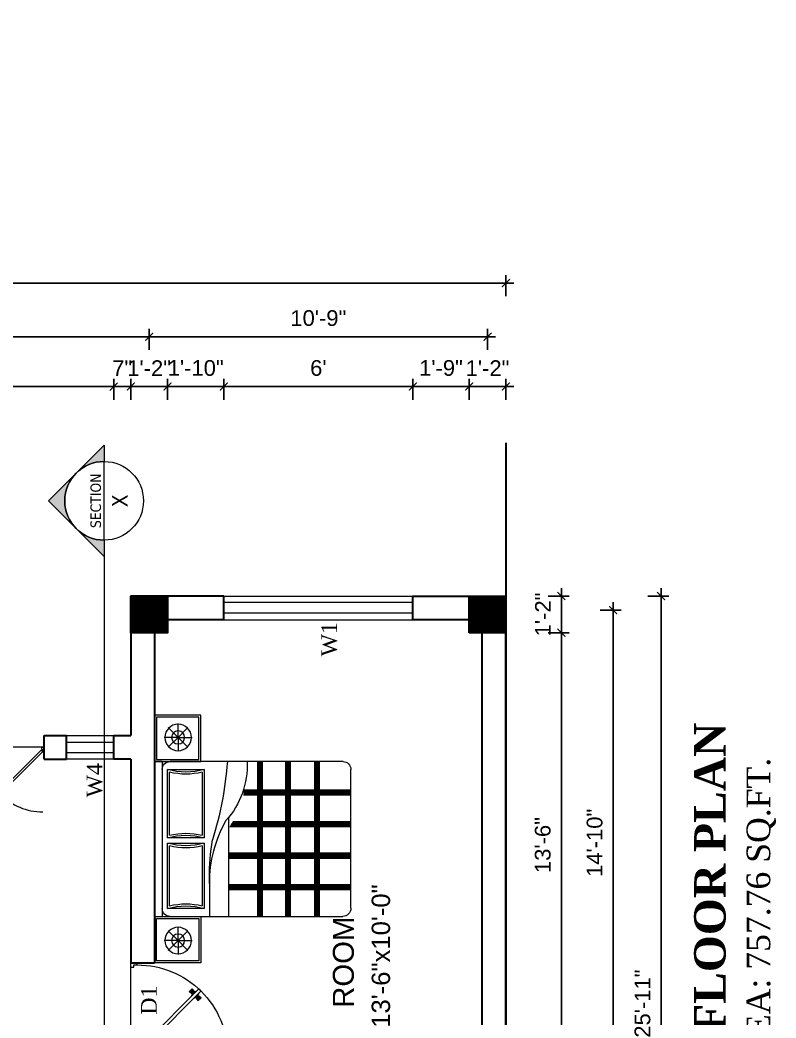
# Model space of a CAD drawing. Header units: inches. Extents: x -4737 to 13205, y 2479 to 13285.
# Drawn here: x -4448.6 to -4160.4, y 10802.1 to 11182.7 of the extents above; entities that cross this region are included whole.
import ezdxf
from ezdxf.enums import TextEntityAlignment as Align

# ---------------------------------------------------------------- set-up
doc = ezdxf.new("R2010")
doc.units = ezdxf.units.IN
doc.header["$MEASUREMENT"] = 0
doc.linetypes.add('HIDDEN2', pattern=[0.1875, 0.125, -0.0625])
for name, color, linetype, lineweight in [('A-FURN', 9, 'Continuous', 5), ('hatch-.09', 8, 'Continuous', 9), ('Label', 7, 'Continuous', 13), ('ns_DIMS', 1, 'Continuous', 0), ('ns_DIMS @ 1', 1, 'Continuous', 0), ('ns_TEXT', 7, 'Continuous', 13), ('PUERTAS', 7, 'Continuous', 9), ('Text', 7, 'Continuous', 13), ('WALL', 12, 'Continuous', 30), ('wall2', 1, 'Continuous', 15), ('windoow', 4, 'Continuous', 5)]:
    doc.layers.add(name, color=color, linetype=linetype, lineweight=lineweight)
doc.layers.add('furniture', color=253, linetype='Continuous')
doc.styles.add('arial 1000', font='arial.ttf')
doc.styles.add('dim', font='arial.ttf', dxfattribs={"height": 7})
doc.styles.get("Standard").update_dxf_attribs({"font": 'arial.ttf'})
doc.styles.add('Tahoma', font='tahoma.ttf')
doc.dimstyles.new("1-8'", dxfattribs={"dimtxt": 6, "dimasz": 3, "dimexe": 3, "dimexo": 6, "dimgap": 4, "dimtad": 1, "dimdec": 0, "dimzin": 0, "dimdsep": 46, "dimlunit": 4, "dimtxsty": 'arial 1000', "dimblk": 'ARCHTICK', "dimcen": 8, "dimdle": 3, "dimclrt": 7, "dimazin": 0, "dimtfac": 1, "dimtdec": 0, "dimtix": 1, "dimtmove": 2, "dimatfit": 3, "dimfxl": 5, "dimfxlon": 1, "dimarcsym": 0})

# ---------------------------------------------------------------- blocks, each defined once
blk = doc.blocks.new('A$C3AED30AC')
at = {"layer": 'A-FURN', "color": 147, "linetype": 'ByBlock'}
for p, q in [((0, 1532.2), (0, 1982.2)), ((0, 1982.2), (450, 1982.2)), ((450, 1982.2), (1949.6, 1982.2)), ((450, 1982.2), (450, 1532.2)), ((450, 1906), (450, 1982.2)), ((1949.6, 1982.2), (1949.6, 1532.2)), ((2399.6, 1982.2), (1949.6, 1982.2)), ((2399.6, 1532.2), (2399.6, 1982.2)), ((450, 1906), (1949.6, 1906)), ((450, 155.2), (450, 1829.8)), ((1949.6, 1829.8), (1949.6, 159)), ((450, 1532.2), (0, 1532.2)), ((1949.6, 1532.2), (2399.6, 1532.2)), ((1869.6, 79), (526.2, 79))]:
    blk.add_line(p, q, dxfattribs=at)
at = {"layer": 'A-FURN', "color": 8}
for p, q in [((20, 1552.2), (20, 1962.2)), ((20, 1962.2), (430, 1962.2)), ((430, 1962.2), (430, 1552.2)), ((1969.6, 1962.2), (1969.6, 1552.2)), ((2379.6, 1962.2), (1969.6, 1962.2)), ((2379.6, 1552.2), (2379.6, 1962.2)), ((430, 1552.2), (20, 1552.2)), ((1969.6, 1552.2), (2379.6, 1552.2))]:
    blk.add_line(p, q, dxfattribs=at)
at = {"layer": 'A-FURN', "color": 5, "linetype": 'ByBlock'}
for p, q in [((216, 1752.2), (121, 1847.2)), ((216, 1752.2), (216, 1886.6)), ((216, 1752.2), (311.1, 1847.2)), ((526.2, 1855.2), (526.2, 1499.6)), ((1189.3, 1855.2), (526.2, 1855.2)), ((1189.3, 1499.6), (1189.3, 1855.2)), ((1873.4, 1855.2), (1240.1, 1855.2)), ((1240.1, 1855.2), (1240.1, 1499.6)), ((1873.4, 1499.6), (1873.4, 1855.2)), ((2183.6, 1752.2), (2088.5, 1847.2)), ((2183.6, 1752.2), (2183.6, 1886.6)), ((2183.6, 1752.2), (2278.6, 1847.2)), ((216, 1752.2), (81.7, 1752.2)), ((216, 1752.2), (121, 1657.2)), ((216, 1752.2), (216, 1752.2)), ((216, 1752.2), (216, 1752.2)), ((216, 1752.2), (216, 1752.2)), ((216, 1752.2), (350.4, 1752.2)), ((216, 1752.2), (216, 1617.8)), ((216, 1752.2), (311.1, 1657.2)), ((2183.6, 1752.2), (2049.2, 1752.2)), ((2183.6, 1752.2), (2088.5, 1657.2)), ((2183.6, 1752.2), (2317.9, 1752.2)), ((2183.6, 1752.2), (2183.6, 1752.2)), ((2183.6, 1752.2), (2183.6, 1752.2)), ((2183.6, 1752.2), (2183.6, 1752.2)), ((2183.6, 1752.2), (2278.6, 1657.2)), ((2183.6, 1752.2), (2183.6, 1617.8)), ((526.2, 1499.6), (1189.3, 1499.6)), ((1240.1, 1499.6), (1873.4, 1499.6)), ((1573.7, 1448.8), (1949.6, 1448.8)), ((996, 1263.6), (1949.6, 1263.6))]:
    blk.add_line(p, q, dxfattribs=at)
at = {"layer": 'A-FURN', "color": 9}
for p, q in [((1163.2, 1835.2), (552.3, 1835.2)), ((1847.3, 1835.2), (1266.2, 1835.2)), ((552.3, 1519.6), (1163.2, 1519.6)), ((1266.2, 1519.6), (1847.3, 1519.6))]:
    blk.add_line(p, q, dxfattribs=at)
at = {"layer": 'A-FURN', "color": 8, "linetype": 'Continuous'}
for p, q in [((1335, 1263.6), (1335, 79)), ((1347, 1263.6), (1347, 79)), ((1359, 1263.6), (1359, 79)), ((1372.1, 1263.6), (1372.1, 79)), ((1384.1, 1263.6), (1384.1, 79)), ((1639.9, 1263.6), (1639.9, 79)), ((1651.9, 1263.6), (1651.9, 79)), ((1663.9, 1263.6), (1663.9, 79)), ((1676.9, 1263.6), (1676.9, 79)), ((1688.9, 1263.6), (1688.9, 79)), ((1029.9, 1223.1), (1029.9, 79)), ((1041.9, 1230), (1041.9, 79)), ((1053.9, 1237.2), (1053.9, 79)), ((1067, 1245.2), (1067, 79)), ((1079, 1252.8), (1079, 79)), ((722, 1114.6), (722, 79)), ((734, 1114.6), (734, 79)), ((746, 1114.6), (746, 79)), ((759.1, 1117.1), (759.1, 79)), ((771.1, 1120.2), (771.1, 79)), ((450, 983.2), (1949.6, 983.2)), ((450, 971.2), (1949.6, 971.2)), ((450, 959.2), (1949.6, 959.2)), ((450, 949.8), (1949.6, 949.8)), ((450, 937.8), (1949.6, 937.8)), ((450, 713), (1949.6, 713)), ((450, 701), (1949.6, 701)), ((450, 689), (1949.6, 689)), ((450, 679.6), (1949.6, 679.6)), ((450, 667.6), (1949.6, 667.6)), ((450, 431.1), (1949.6, 431.1)), ((450, 419.1), (1949.6, 419.1)), ((450, 407.1), (1949.6, 407.1)), ((450, 397.7), (1949.6, 397.7)), ((450, 385.7), (1949.6, 385.7))]:
    blk.add_line(p, q, dxfattribs=at)
at = {"layer": 'A-FURN', "color": 5, "linetype": 'ByBlock'}
for centre, radius in [((216, 1752.2), 128.5), ((2183.6, 1752.2), 128.5), ((216, 1752.2), 62.8), ((2183.6, 1752.2), 62.8)]:
    blk.add_circle(centre, radius, dxfattribs=at)
at = {"layer": 'A-FURN', "color": 147, "linetype": 'ByBlock'}
for centre, radius, start, end in [((526.2, 1829.8), 76.2, 90, 180), ((1873.4, 1829.8), 76.2, 0, 90), ((526.2, 155.2), 76.2, 180, 270), ((1869.6, 159), 80, 270, 0)]:
    blk.add_arc(centre, radius, start, end, dxfattribs=at)
at = {"layer": 'A-FURN', "color": 5, "linetype": 'ByBlock'}
for centre, radius, start, end in [((-83.4, 1677.4), 635, 343.7398, 16.2602), ((1798.9, 1677.4), 635, 163.73979, 196.26021), ((630.5, 1677.4), 635, 343.7398, 16.2602), ((2483, 1677.4), 635, 163.73979, 196.26021), ((193.9, 4688.5), 3422.4, 274.28895, 287.24996), ((1638.5, 177.4), 1271.4, 90.35642, 119.03891), ((1572.9, -870.3), 2319.1, 89.98014, 99.03119), ((485.1, 1886.5), 802.9, 267.49694, 311.91323)]:
    blk.add_arc(centre, radius, start, end, dxfattribs=at)
at = {"layer": 'A-FURN', "color": 9}
for centre, start, end in [((-83.4, 1677.4), 346.05939, 13.94061), ((1798.9, 1677.4), 166.05939, 193.94061), ((630.5, 1677.4), 346.05939, 13.94061), ((2483, 1677.4), 166.05939, 193.94061)]:
    blk.add_arc(centre, 655, start, end, dxfattribs=at)
blk = doc.blocks.new('3ft')
at = {"layer": 'PUERTAS', "color": 2}
for p, q in [((1.01, 2.52), (25.23, 26.74)), ((26.05, 25.92), (25.23, 26.74)), ((26.05, 25.92), (1.77, 1.64)), ((21.99, 26.11), (21.98, 26.13)), ((25.42, 22.68), (25.43, 22.67)), ((0, 2.4), (0, 0)), ((0.72, 2.4), (0, 2.4)), ((1.6, 0), (0, 0)), ((0.72, 1.52), (0.72, 2.44)), ((0.8, 1.52), (0.72, 1.52)), ((0.8, 1.52), (0.8, 2.41)), ((0.8, 1.2), (0.8, 1.52)), ((1.6, 1.2), (0.8, 1.2)), ((1.57, 1.84), (0.94, 2.47)), ((1.63, 1.89), (0.97, 2.55)), ((1.63, 1.89), (1.57, 1.84)), ((1.77, 1.64), (1.57, 1.84)), ((1.6, 0), (1.6, 1.2)), ((34.4, 0), (34.4, 1.2)), ((34.4, 1.2), (35.2, 1.2)), ((34.4, 0), (36, 0)), ((35.2, 1.2), (35.2, 2.4)), ((35.2, 2.4), (36, 2.4)), ((36, 0), (36, 2.4))]:
    blk.add_line(p, q, dxfattribs=at)
at = {"layer": 'PUERTAS', "color": 1}
for p, q in [((22.58, 26.7), (22.14, 26.26)), ((22.67, 26.73), (22.17, 26.23)), ((22.61, 26.67), (22.58, 26.7)), ((23.45, 25.91), (22.79, 26.73)), ((21.67, 25.73), (22.17, 26.23)), ((22.49, 24.95), (21.67, 25.61)), ((21.7, 25.82), (22.14, 26.26)), ((21.73, 25.79), (21.7, 25.82)), ((22.6, 24.96), (23.02, 25.38)), ((22.61, 24.25), (22.92, 24.72)), ((22.62, 24.13), (22.61, 24.14)), ((22.7, 25.07), (22.71, 25.06)), ((22.82, 25.06), (23.08, 25.32)), ((22.94, 24.95), (22.83, 25.07)), ((22.92, 24.72), (22.92, 24.72)), ((22.93, 24.94), (23.19, 25.21)), ((22.93, 24.84), (22.93, 24.83)), ((23.44, 25.81), (23.02, 25.38)), ((23.34, 25.58), (23.08, 25.32)), ((23.46, 25.47), (23.19, 25.21)), ((23.33, 25.7), (23.34, 25.69)), ((23.45, 25.46), (23.33, 25.57)), ((23.44, 23.31), (23.45, 23.3)), ((23.56, 23.3), (24.03, 23.61)), ((23.57, 25.47), (23.57, 25.47)), ((24.15, 25.79), (23.68, 25.48)), ((23.68, 25.48), (23.68, 25.48)), ((24.03, 23.61), (24.03, 23.62)), ((24.14, 23.62), (24.14, 23.62)), ((24.25, 23.62), (24.51, 23.89)), ((24.27, 25.78), (24.26, 25.79)), ((24.26, 23.29), (24.69, 23.71)), ((24.26, 23.63), (24.37, 23.52)), ((24.26, 23.18), (24.92, 22.37)), ((24.37, 23.52), (24.63, 23.77)), ((24.37, 23.4), (24.37, 23.4)), ((24.78, 24.15), (24.51, 23.89)), ((24.89, 24.03), (24.63, 23.77)), ((25.11, 24.14), (24.69, 23.71)), ((24.77, 24.14), (24.88, 24.03)), ((24.79, 24.38), (24.78, 24.37)), ((24.78, 24.26), (24.78, 24.26)), ((25.1, 24.84), (24.79, 24.38)), ((25, 24.03), (25, 24.03)), ((25.04, 22.36), (25.54, 22.86)), ((25.09, 24.96), (25.1, 24.95)), ((25.22, 24.14), (26.03, 23.48)), ((26.04, 23.37), (25.54, 22.86)), ((26.01, 23.27), (25.57, 22.83)), ((25.98, 23.3), (26.01, 23.27)), ((25.1, 22.42), (25.13, 22.39)), ((25.13, 22.39), (25.57, 22.83))]:
    blk.add_line(p, q, dxfattribs=at)
at = {"layer": 'PUERTAS', "color": 8}
for p, q in [((23.41, 25.77), (22.65, 26.71)), ((23.46, 25.83), (22.72, 26.75)), ((22.57, 24.94), (21.65, 25.68)), ((22.63, 24.99), (21.69, 25.75)), ((22.74, 25.1), (21.84, 25.9)), ((22.13, 26.28), (21.98, 26.13)), ((22.88, 25.24), (22.01, 26.06)), ((22.13, 26.28), (22.27, 26.42)), ((22.29, 26.41), (22.27, 26.42)), ((23.16, 25.52), (22.34, 26.39)), ((23.3, 25.66), (22.5, 26.56)), ((22.69, 24.32), (23.02, 24.83)), ((22.95, 24.96), (22.84, 25.07)), ((22.98, 24.99), (22.86, 25.1)), ((23.03, 25.04), (22.91, 25.15)), ((22.91, 24.53), (23.1, 24.91)), ((23.11, 25.12), (22.99, 25.23)), ((23.13, 24.76), (23.18, 24.99)), ((23.28, 25.3), (23.17, 25.41)), ((23.36, 25.37), (23.25, 25.49)), ((23.31, 24.94), (23.28, 25.08)), ((23.41, 25.43), (23.3, 25.54)), ((23.46, 25.09), (23.32, 25.13)), ((23.44, 25.45), (23.33, 25.56)), ((23.64, 25.27), (23.41, 25.22)), ((23.87, 25.49), (23.49, 25.3)), ((24.08, 25.71), (23.57, 25.38)), ((23.63, 23.38), (24.14, 23.72)), ((23.84, 23.6), (24.22, 23.79)), ((24.07, 23.82), (24.3, 23.88)), ((24.25, 24), (24.39, 23.97)), ((24.25, 23.26), (24.99, 22.34)), ((24.27, 23.64), (24.38, 23.53)), ((24.3, 23.67), (24.41, 23.56)), ((24.3, 23.32), (25.06, 22.38)), ((24.35, 23.72), (24.46, 23.61)), ((24.4, 24.15), (24.43, 24.01)), ((24.41, 23.43), (25.2, 22.53)), ((24.43, 23.8), (24.54, 23.69)), ((24.58, 24.33), (24.52, 24.1)), ((24.55, 23.57), (25.37, 22.7)), ((24.6, 23.97), (24.72, 23.86)), ((24.8, 24.56), (24.61, 24.18)), ((25.02, 24.77), (24.68, 24.26)), ((24.68, 24.05), (24.79, 23.94)), ((24.73, 24.1), (24.85, 23.99)), ((24.76, 24.13), (24.87, 24.02)), ((24.83, 23.85), (25.7, 23.03)), ((24.97, 23.99), (25.87, 23.2)), ((25.08, 24.1), (26.02, 23.34)), ((25.14, 24.15), (26.06, 23.41)), ((25.58, 22.82), (25.73, 22.97)), ((25.72, 22.98), (25.73, 22.97)), ((25.58, 22.82), (25.43, 22.67)), ((0, 0), (36, 0))]:
    blk.add_line(p, q, dxfattribs=at)
at = {"layer": 'PUERTAS', "color": 2}
for radius in [0.155, 0.0752]:
    blk.add_circle((0.82, 2.56), radius, dxfattribs=at)
at = {"layer": 'PUERTAS', "color": 8}
blk.add_arc((0.82, 2.56), 34.38, 359.7285, 90.0333, dxfattribs=at)
at = {"layer": 'PUERTAS', "color": 1}
for centre, start, end in [((22.73, 26.68), 38.9236, 135), ((22.54, 25.01), 231.0764, 315), ((22.67, 24.2), 135, 225), ((22.77, 25.12), 225, 315), ((22.99, 24.89), 135, 219.7428), ((22.87, 24.78), 315, 39.7428), ((23.28, 25.63), 315, 45), ((23.39, 25.86), 315, 38.9236), ((23.51, 23.36), 225, 315), ((23.51, 25.41), 50.2572, 135), ((23.62, 25.53), 230.2572, 315), ((24.09, 23.56), 50.2572, 135), ((24.2, 23.68), 230.2572, 315), ((24.2, 25.73), 45, 135), ((24.32, 23.23), 135, 218.9236), ((24.42, 23.46), 135, 225), ((24.84, 24.31), 135, 219.7428), ((24.72, 24.21), 315, 39.7428), ((24.94, 23.98), 45, 135), ((25.04, 24.89), 315, 45), ((25.17, 24.08), 51.0764, 135), ((25.98, 23.42), 315, 51.0764), ((24.98, 22.42), 218.9236, 315)]:
    blk.add_arc(centre, 0.08, start, end, dxfattribs=at)
blk = doc.blocks.new('*U36')
at = {"color": 3}
blk.add_blockref('3ft', (0, 0), dxfattribs=at)
blk = doc.blocks.new('2ft6in')
at = {"layer": 'PUERTAS', "color": 2}
for p, q in [((0.84, 2.1), (21.02, 22.28)), ((21.71, 21.6), (1.47, 1.37)), ((18.33, 21.76), (18.31, 21.77)), ((21.71, 21.6), (21.02, 22.28)), ((21.18, 18.9), (21.2, 18.89)), ((0, 2), (0, 0)), ((0.6, 2), (0, 2)), ((1.33, 0), (0, 0)), ((0.6, 1.26), (0.6, 2.04)), ((0.67, 1.26), (0.6, 1.26)), ((0.67, 1.26), (0.67, 2.01)), ((0.67, 1), (0.67, 1.26)), ((1.33, 1), (0.67, 1)), ((1.31, 1.53), (0.79, 2.06)), ((1.36, 1.58), (0.81, 2.12)), ((1.36, 1.58), (1.31, 1.53)), ((1.47, 1.37), (1.31, 1.53)), ((1.33, 0), (1.33, 1)), ((28.67, 0), (28.67, 1)), ((28.67, 1), (29.33, 1)), ((28.67, 0), (30, 0)), ((29.33, 1), (29.33, 2)), ((29.33, 2), (30, 2)), ((30, 0), (30, 2))]:
    blk.add_line(p, q, dxfattribs=at)
at = {"layer": 'PUERTAS', "color": 8}
for p, q in [((18.81, 20.78), (18.04, 21.4)), ((18.86, 20.83), (18.08, 21.46)), ((18.95, 20.92), (18.2, 21.58)), ((18.44, 21.9), (18.31, 21.77)), ((19.07, 21.03), (18.34, 21.72)), ((18.44, 21.9), (18.56, 22.02)), ((18.58, 22.01), (18.56, 22.02)), ((19.3, 21.26), (18.61, 22)), ((19.42, 21.38), (18.75, 22.14)), ((19.51, 21.48), (18.88, 22.26)), ((18.91, 20.27), (19.19, 20.69)), ((19.55, 21.53), (18.93, 22.3)), ((19.13, 20.8), (19.03, 20.9)), ((19.15, 20.82), (19.05, 20.92)), ((19.09, 20.44), (19.25, 20.76)), ((19.19, 20.87), (19.1, 20.96)), ((19.25, 20.93), (19.16, 21.02)), ((19.28, 20.63), (19.32, 20.83)), ((19.4, 21.08), (19.31, 21.17)), ((19.47, 21.15), (19.38, 21.24)), ((19.43, 20.78), (19.4, 20.9)), ((19.51, 21.19), (19.42, 21.28)), ((19.55, 20.91), (19.43, 20.94)), ((19.53, 21.21), (19.44, 21.3)), ((19.7, 21.06), (19.51, 21.01)), ((19.89, 21.24), (19.58, 21.08)), ((20.07, 21.42), (19.64, 21.15)), ((19.69, 19.49), (20.12, 19.76)), ((19.87, 19.67), (20.18, 19.83)), ((20.06, 19.85), (20.25, 19.9)), ((20.21, 20), (20.33, 19.97)), ((20.21, 19.38), (20.83, 18.61)), ((20.23, 19.7), (20.32, 19.61)), ((20.25, 19.72), (20.34, 19.63)), ((20.25, 19.43), (20.88, 18.65)), ((20.29, 19.76), (20.38, 19.67)), ((20.33, 20.13), (20.36, 20.01)), ((20.34, 19.53), (21, 18.77)), ((20.36, 19.83), (20.45, 19.74)), ((20.48, 20.28), (20.44, 20.08)), ((20.46, 19.64), (21.14, 18.91)), ((20.5, 19.98), (20.6, 19.89)), ((20.67, 20.47), (20.51, 20.15)), ((20.85, 20.64), (20.57, 20.22)), ((20.57, 20.04), (20.66, 19.95)), ((20.61, 20.09), (20.7, 19.99)), ((20.63, 20.11), (20.72, 20.01)), ((20.69, 19.87), (21.42, 19.19)), ((20.81, 19.99), (21.56, 19.33)), ((20.9, 20.08), (21.68, 19.45)), ((20.95, 20.13), (21.72, 19.51)), ((21.32, 19.01), (21.44, 19.14)), ((21.43, 19.15), (21.44, 19.14)), ((21.32, 19.01), (21.2, 18.89)), ((0, 0), (30, 0))]:
    blk.add_line(p, q, dxfattribs=at)
at = {"layer": 'PUERTAS', "color": 1}
for p, q in [((18.06, 21.44), (18.48, 21.86)), ((18.74, 20.79), (18.06, 21.34)), ((18.08, 21.51), (18.45, 21.88)), ((18.11, 21.49), (18.08, 21.51)), ((18.82, 22.25), (18.45, 21.88)), ((18.9, 22.28), (18.48, 21.86)), ((18.84, 22.23), (18.82, 22.25)), ((18.83, 20.8), (19.18, 21.15)), ((18.84, 20.21), (19.1, 20.6)), ((18.85, 20.11), (18.84, 20.12)), ((18.92, 20.89), (18.93, 20.88)), ((19.54, 21.59), (18.99, 22.27)), ((19.02, 20.88), (19.24, 21.1)), ((19.12, 20.8), (19.03, 20.89)), ((19.1, 20.7), (19.11, 20.69)), ((19.1, 20.6), (19.1, 20.6)), ((19.11, 20.79), (19.33, 21.01)), ((19.54, 21.5), (19.18, 21.15)), ((19.45, 21.31), (19.24, 21.1)), ((19.55, 21.22), (19.33, 21.01)), ((19.45, 21.41), (19.45, 21.41)), ((19.54, 21.22), (19.45, 21.31)), ((19.53, 19.43), (19.54, 19.42)), ((19.64, 21.23), (19.64, 21.23)), ((19.64, 19.42), (20.02, 19.67)), ((19.74, 21.24), (19.73, 21.23)), ((20.12, 21.49), (19.74, 21.24)), ((20.02, 19.67), (20.03, 19.68)), ((20.12, 19.68), (20.12, 19.68)), ((20.21, 19.69), (20.43, 19.9)), ((20.22, 21.48), (20.22, 21.49)), ((20.22, 19.41), (20.57, 19.76)), ((20.22, 19.69), (20.31, 19.6)), ((20.22, 19.32), (20.76, 18.64)), ((20.31, 19.6), (20.52, 19.81)), ((20.31, 19.5), (20.31, 19.5)), ((20.65, 20.12), (20.43, 19.9)), ((20.74, 20.03), (20.52, 19.81)), ((20.93, 20.11), (20.57, 19.76)), ((20.64, 20.11), (20.73, 20.02)), ((20.66, 20.31), (20.65, 20.31)), ((20.65, 20.21), (20.65, 20.22)), ((20.91, 20.7), (20.66, 20.31)), ((20.84, 20.02), (20.83, 20.03)), ((20.86, 18.63), (21.28, 19.05)), ((20.91, 20.8), (20.91, 20.79)), ((21.02, 20.12), (21.7, 19.57)), ((21.7, 19.47), (21.28, 19.05)), ((21.67, 19.4), (21.31, 19.03)), ((21.65, 19.42), (21.67, 19.4)), ((20.91, 18.68), (20.94, 18.66)), ((20.94, 18.66), (21.31, 19.03))]:
    blk.add_line(p, q, dxfattribs=at)
at = {"layer": 'PUERTAS', "color": 2}
for radius in [0.129, 0.0627]:
    blk.add_circle((0.68, 2.14), radius, dxfattribs=at)
at = {"layer": 'PUERTAS', "color": 8}
blk.add_arc((0.68, 2.14), 28.65, 359.7285, 90.0333, dxfattribs=at)
at = {"layer": 'PUERTAS', "color": 1}
for centre, start, end in [((18.78, 20.84), 231.0764, 315), ((18.89, 20.16), 135, 225), ((18.94, 22.23), 38.9236, 135), ((18.97, 20.93), 225, 315), ((19.16, 20.74), 135, 219.7428), ((19.06, 20.65), 315, 39.7428), ((19.4, 21.36), 315, 45), ((19.49, 21.55), 315, 38.9236), ((19.59, 19.47), 225, 315), ((19.6, 21.18), 50.2572, 135), ((19.68, 21.28), 230.2572, 315), ((20.07, 19.63), 50.2572, 135), ((20.17, 21.44), 45, 135), ((20.16, 19.73), 230.2572, 315), ((20.27, 19.36), 135, 218.9236), ((20.35, 19.55), 135, 225), ((20.7, 20.26), 135, 219.7428), ((20.6, 20.17), 315, 39.7428), ((20.78, 19.98), 45, 135), ((20.87, 20.75), 315, 45), ((20.98, 20.07), 51.0764, 135), ((21.65, 19.52), 315, 51.0764), ((20.82, 18.68), 218.9236, 315)]:
    blk.add_arc(centre, 0.0667, start, end, dxfattribs=at)
blk = doc.blocks.new('*U37')
at = {"color": 3, "xscale": -1}
blk.add_blockref('2ft6in', (42, 0), dxfattribs=at)
blk = doc.blocks.new('_ArchTick')
at = {"color": 0, "const_width": 0.15}
blk.add_lwpolyline([(-0.5, -0.5), (0.5, 0.5)], dxfattribs=at)
blk = doc.blocks.new('*D1242')
at = {"layer": 'Defpoints', "color": 0, "transparency": 16777216}
for p in [(-4277.36, 11042.86), (-4277.36, 10962.96), (-4263.36, 10962.96)]:
    blk.add_point(p, dxfattribs=at)
at = {"layer": 'ns_DIMS', "color": 0, "lineweight": -2, "transparency": 16777216}
for p, q in [((-4277.36, 11037.86), (-4277.36, 11045.86)), ((-4263.36, 11037.86), (-4263.36, 11045.86)), ((-4277.36, 11042.86), (-4280.36, 11042.86)), ((-4263.36, 11042.86), (-4277.36, 11042.86)), ((-4263.36, 11042.86), (-4260.36, 11042.86))]:
    blk.add_line(p, q, dxfattribs=at)
at = {"layer": 'ns_DIMS', "color": 0, "lineweight": -2, "transparency": 16777216, "xscale": 3, "yscale": 3, "zscale": 3}
blk.add_blockref('_ArchTick', (-4277.36, 11042.86), dxfattribs=at)
at = {"layer": 'ns_DIMS', "color": 0, "lineweight": -2, "transparency": 16777216, "xscale": 3, "yscale": 3, "zscale": 3, "rotation": 180}
blk.add_blockref('_ArchTick', (-4263.36, 11042.86), dxfattribs=at)
at = {"layer": 'ns_DIMS', "color": 7, "transparency": 16777216, "insert": (-4270.36, 11049.87), "char_height": 6, "attachment_point": 5, "style": 'arial 1000'}
blk.add_mtext('1\'-2"', dxfattribs=at)
blk = doc.blocks.new('*D1243')
at = {"layer": 'Defpoints', "color": 0, "transparency": 16777216}
for p in [(-4298.86, 11042.86), (-4298.86, 10962.96), (-4277.36, 10962.96)]:
    blk.add_point(p, dxfattribs=at)
at = {"layer": 'ns_DIMS', "color": 0, "lineweight": -2, "transparency": 16777216}
for p, q in [((-4298.86, 11037.86), (-4298.86, 11045.86)), ((-4277.36, 11037.86), (-4277.36, 11045.86)), ((-4298.86, 11042.86), (-4301.86, 11042.86)), ((-4277.36, 11042.86), (-4298.86, 11042.86)), ((-4277.36, 11042.86), (-4274.36, 11042.86))]:
    blk.add_line(p, q, dxfattribs=at)
at = {"layer": 'ns_DIMS', "color": 0, "lineweight": -2, "transparency": 16777216, "xscale": 3, "yscale": 3, "zscale": 3}
blk.add_blockref('_ArchTick', (-4298.86, 11042.86), dxfattribs=at)
at = {"layer": 'ns_DIMS', "color": 0, "lineweight": -2, "transparency": 16777216, "xscale": 3, "yscale": 3, "zscale": 3, "rotation": 180}
blk.add_blockref('_ArchTick', (-4277.36, 11042.86), dxfattribs=at)
at = {"layer": 'ns_DIMS', "color": 7, "transparency": 16777216, "insert": (-4288.11, 11049.92), "char_height": 6, "attachment_point": 5, "style": 'arial 1000'}
blk.add_mtext('1\'-9"', dxfattribs=at)
blk = doc.blocks.new('*D1244')
at = {"layer": 'Defpoints', "color": 0, "transparency": 16777216}
for p in [(-4370.86, 11042.86), (-4370.86, 10962.96), (-4298.86, 10962.96)]:
    blk.add_point(p, dxfattribs=at)
at = {"layer": 'ns_DIMS', "color": 0, "lineweight": -2, "transparency": 16777216}
for p, q in [((-4370.86, 11037.86), (-4370.86, 11045.86)), ((-4298.86, 11037.86), (-4298.86, 11045.86)), ((-4295.86, 11042.86), (-4373.86, 11042.86))]:
    blk.add_line(p, q, dxfattribs=at)
at = {"layer": 'ns_DIMS', "color": 0, "lineweight": -2, "transparency": 16777216, "xscale": 3, "yscale": 3, "zscale": 3, "rotation": 180}
blk.add_blockref('_ArchTick', (-4370.86, 11042.86), dxfattribs=at)
at = {"layer": 'ns_DIMS', "color": 0, "lineweight": -2, "transparency": 16777216, "xscale": 3, "yscale": 3, "zscale": 3}
blk.add_blockref('_ArchTick', (-4298.86, 11042.86), dxfattribs=at)
at = {"layer": 'ns_DIMS', "color": 7, "transparency": 16777216, "insert": (-4334.86, 11049.92), "char_height": 6, "attachment_point": 5, "style": 'arial 1000'}
blk.add_mtext("6'", dxfattribs=at)
blk = doc.blocks.new('*D1245')
at = {"layer": 'Defpoints', "color": 0, "transparency": 16777216}
for p in [(-4392.36, 11042.86), (-4392.36, 10962.96), (-4370.86, 10962.96)]:
    blk.add_point(p, dxfattribs=at)
at = {"layer": 'ns_DIMS', "color": 0, "lineweight": -2, "transparency": 16777216}
for p, q in [((-4392.36, 11037.86), (-4392.36, 11045.86)), ((-4370.86, 11037.86), (-4370.86, 11045.86)), ((-4392.36, 11042.86), (-4395.36, 11042.86)), ((-4370.86, 11042.86), (-4392.36, 11042.86)), ((-4370.86, 11042.86), (-4367.86, 11042.86))]:
    blk.add_line(p, q, dxfattribs=at)
at = {"layer": 'ns_DIMS', "color": 0, "lineweight": -2, "transparency": 16777216, "xscale": 3, "yscale": 3, "zscale": 3}
blk.add_blockref('_ArchTick', (-4392.36, 11042.86), dxfattribs=at)
at = {"layer": 'ns_DIMS', "color": 0, "lineweight": -2, "transparency": 16777216, "xscale": 3, "yscale": 3, "zscale": 3, "rotation": 180}
blk.add_blockref('_ArchTick', (-4370.86, 11042.86), dxfattribs=at)
at = {"layer": 'ns_DIMS', "color": 7, "transparency": 16777216, "insert": (-4381.61, 11049.92), "char_height": 6, "attachment_point": 5, "style": 'arial 1000'}
blk.add_mtext('1\'-10"', dxfattribs=at)
blk = doc.blocks.new('*D1246')
at = {"layer": 'Defpoints', "color": 0, "transparency": 16777216}
for p in [(-4406.36, 11042.86), (-4406.36, 10962.96), (-4392.36, 10962.96)]:
    blk.add_point(p, dxfattribs=at)
at = {"layer": 'ns_DIMS', "color": 0, "lineweight": -2, "transparency": 16777216}
for p, q in [((-4406.36, 11037.86), (-4406.36, 11045.86)), ((-4392.36, 11037.86), (-4392.36, 11045.86)), ((-4406.36, 11042.86), (-4409.36, 11042.86)), ((-4392.36, 11042.86), (-4406.36, 11042.86)), ((-4392.36, 11042.86), (-4389.36, 11042.86))]:
    blk.add_line(p, q, dxfattribs=at)
at = {"layer": 'ns_DIMS', "color": 0, "lineweight": -2, "transparency": 16777216, "xscale": 3, "yscale": 3, "zscale": 3}
blk.add_blockref('_ArchTick', (-4406.36, 11042.86), dxfattribs=at)
at = {"layer": 'ns_DIMS', "color": 0, "lineweight": -2, "transparency": 16777216, "xscale": 3, "yscale": 3, "zscale": 3, "rotation": 180}
blk.add_blockref('_ArchTick', (-4392.36, 11042.86), dxfattribs=at)
at = {"layer": 'ns_DIMS', "color": 7, "transparency": 16777216, "insert": (-4399.36, 11049.87), "char_height": 6, "attachment_point": 5, "style": 'arial 1000'}
blk.add_mtext('1\'-2"', dxfattribs=at)
blk = doc.blocks.new('*D1247')
at = {"layer": 'Defpoints', "color": 0, "transparency": 16777216}
for p in [(-4412.88, 11042.86), (-4406.36, 10962.96), (-4412.88, 10909.81)]:
    blk.add_point(p, dxfattribs=at)
at = {"layer": 'ns_DIMS', "color": 0, "lineweight": -2, "transparency": 16777216}
for p, q in [((-4412.88, 11037.86), (-4412.88, 11045.86)), ((-4406.36, 11037.86), (-4406.36, 11045.86)), ((-4412.88, 11042.86), (-4415.88, 11042.86)), ((-4406.36, 11042.86), (-4412.88, 11042.86)), ((-4406.36, 11042.86), (-4403.36, 11042.86))]:
    blk.add_line(p, q, dxfattribs=at)
at = {"layer": 'ns_DIMS', "color": 0, "lineweight": -2, "transparency": 16777216, "xscale": 3, "yscale": 3, "zscale": 3}
blk.add_blockref('_ArchTick', (-4412.88, 11042.86), dxfattribs=at)
at = {"layer": 'ns_DIMS', "color": 0, "lineweight": -2, "transparency": 16777216, "xscale": 3, "yscale": 3, "zscale": 3, "rotation": 180}
blk.add_blockref('_ArchTick', (-4406.36, 11042.86), dxfattribs=at)
at = {"layer": 'ns_DIMS', "color": 7, "transparency": 16777216, "insert": (-4409.62, 11049.86), "char_height": 6, "attachment_point": 5, "style": 'arial 1000'}
blk.add_mtext('7"', dxfattribs=at)
blk = doc.blocks.new('*D1248')
at = {"layer": 'Defpoints', "color": 0, "transparency": 16777216}
for p in [(-4515.09, 11042.86), (-4515.09, 10909.81), (-4412.88, 10909.81)]:
    blk.add_point(p, dxfattribs=at)
at = {"layer": 'ns_DIMS', "color": 0, "lineweight": -2, "transparency": 16777216}
for p, q in [((-4515.09, 11037.86), (-4515.09, 11045.86)), ((-4412.88, 11037.86), (-4412.88, 11045.86)), ((-4409.88, 11042.86), (-4518.09, 11042.86))]:
    blk.add_line(p, q, dxfattribs=at)
at = {"layer": 'ns_DIMS', "color": 0, "lineweight": -2, "transparency": 16777216, "xscale": 3, "yscale": 3, "zscale": 3, "rotation": 180}
blk.add_blockref('_ArchTick', (-4515.09, 11042.86), dxfattribs=at)
at = {"layer": 'ns_DIMS', "color": 0, "lineweight": -2, "transparency": 16777216, "xscale": 3, "yscale": 3, "zscale": 3}
blk.add_blockref('_ArchTick', (-4412.88, 11042.86), dxfattribs=at)
at = {"layer": 'ns_DIMS', "color": 7, "transparency": 16777216, "insert": (-4463.98, 11049.92), "char_height": 6, "attachment_point": 5, "style": 'arial 1000'}
blk.add_mtext('8\'-6"', dxfattribs=at)
blk = doc.blocks.new('*D1256')
at = {"layer": 'Defpoints', "color": 0, "transparency": 16777216}
for p in [(-4399.36, 11061.87), (-4399.36, 10962.96), (-4528.23, 10909.81)]:
    blk.add_point(p, dxfattribs=at)
at = {"layer": 'ns_DIMS', "color": 0, "lineweight": -2, "transparency": 16777216}
for p, q in [((-4528.23, 11056.87), (-4528.23, 11064.87)), ((-4399.36, 11056.87), (-4399.36, 11064.87)), ((-4531.23, 11061.87), (-4396.36, 11061.87))]:
    blk.add_line(p, q, dxfattribs=at)
at = {"layer": 'ns_DIMS', "color": 0, "lineweight": -2, "transparency": 16777216, "xscale": 3, "yscale": 3, "zscale": 3, "rotation": 180}
blk.add_blockref('_ArchTick', (-4528.23, 11061.87), dxfattribs=at)
at = {"layer": 'ns_DIMS', "color": 0, "lineweight": -2, "transparency": 16777216, "xscale": 3, "yscale": 3, "zscale": 3}
blk.add_blockref('_ArchTick', (-4399.36, 11061.87), dxfattribs=at)
at = {"layer": 'ns_DIMS', "color": 7, "transparency": 16777216, "insert": (-4463.79, 11068.94), "char_height": 6, "attachment_point": 5, "style": 'arial 1000'}
blk.add_mtext('10\'-9"', dxfattribs=at)
blk = doc.blocks.new('*D1257')
at = {"layer": 'Defpoints', "color": 0, "transparency": 16777216}
for p in [(-4270.36, 11061.87), (-4399.36, 10962.96), (-4270.36, 10962.96)]:
    blk.add_point(p, dxfattribs=at)
at = {"layer": 'ns_DIMS', "color": 0, "lineweight": -2, "transparency": 16777216}
for p, q in [((-4399.36, 11056.87), (-4399.36, 11064.87)), ((-4270.36, 11056.87), (-4270.36, 11064.87)), ((-4402.36, 11061.87), (-4267.36, 11061.87))]:
    blk.add_line(p, q, dxfattribs=at)
at = {"layer": 'ns_DIMS', "color": 0, "lineweight": -2, "transparency": 16777216, "xscale": 3, "yscale": 3, "zscale": 3, "rotation": 180}
blk.add_blockref('_ArchTick', (-4399.36, 11061.87), dxfattribs=at)
at = {"layer": 'ns_DIMS', "color": 0, "lineweight": -2, "transparency": 16777216, "xscale": 3, "yscale": 3, "zscale": 3}
blk.add_blockref('_ArchTick', (-4270.36, 11061.87), dxfattribs=at)
at = {"layer": 'ns_DIMS', "color": 7, "transparency": 16777216, "insert": (-4334.86, 11068.94), "char_height": 6, "attachment_point": 5, "style": 'arial 1000'}
blk.add_mtext('10\'-9"', dxfattribs=at)
blk = doc.blocks.new('*D1167')
at = {"layer": 'Defpoints', "color": 0, "transparency": 16777216}
for p in [(-4672.01, 11082.32), (-4263.36, 10962.96), (-4672.01, 10854.36)]:
    blk.add_point(p, dxfattribs=at)
at = {"layer": 'ns_DIMS', "color": 0, "lineweight": -2, "transparency": 16777216}
for p, q in [((-4672.01, 11077.32), (-4672.01, 11085.32)), ((-4263.36, 11077.32), (-4263.36, 11085.32)), ((-4260.36, 11082.32), (-4675.01, 11082.32))]:
    blk.add_line(p, q, dxfattribs=at)
at = {"layer": 'ns_DIMS', "color": 0, "lineweight": -2, "transparency": 16777216, "xscale": 3, "yscale": 3, "zscale": 3, "rotation": 180}
blk.add_blockref('_ArchTick', (-4672.01, 11082.32), dxfattribs=at)
at = {"layer": 'ns_DIMS', "color": 0, "lineweight": -2, "transparency": 16777216, "xscale": 3, "yscale": 3, "zscale": 3}
blk.add_blockref('_ArchTick', (-4263.36, 11082.32), dxfattribs=at)
at = {"layer": 'ns_DIMS', "color": 7, "transparency": 16777216, "insert": (-4467.69, 11089.38), "char_height": 6, "attachment_point": 5, "style": 'arial 1000'}
blk.add_mtext('34\'-1"', dxfattribs=at)
blk = doc.blocks.new('*D1261')
at = {"layer": 'Defpoints', "color": 0, "transparency": 16777216}
for p in [(-4263.36, 10948.96), (-4242.22, 10948.96), (-4263.36, 10787.1)]:
    blk.add_point(p, dxfattribs=at)
at = {"layer": 'ns_DIMS', "color": 0, "lineweight": -2, "transparency": 16777216}
for p, q in [((-4242.22, 10784.1), (-4242.22, 10951.96)), ((-4247.22, 10948.96), (-4239.22, 10948.96)), ((-4247.22, 10787.1), (-4239.22, 10787.1))]:
    blk.add_line(p, q, dxfattribs=at)
at = {"layer": 'ns_DIMS', "color": 0, "lineweight": -2, "transparency": 16777216, "xscale": 3, "yscale": 3, "zscale": 3}
for p, rotation in [((-4242.22, 10948.96), 90), ((-4242.22, 10787.1), 270)]:
    blk.add_blockref('_ArchTick', p, dxfattribs=dict(at, rotation=rotation))
at = {"layer": 'ns_DIMS', "color": 7, "transparency": 16777216, "insert": (-4249.29, 10868.03), "char_height": 6, "attachment_point": 5, "rotation": 90, "style": 'arial 1000'}
blk.add_mtext('13\'-6"', dxfattribs=at)
blk = doc.blocks.new('*D1262')
at = {"layer": 'Defpoints', "color": 0, "transparency": 16777216}
for p in [(-4263.36, 10962.96), (-4242.22, 10962.96), (-4263.36, 10948.96)]:
    blk.add_point(p, dxfattribs=at)
at = {"layer": 'ns_DIMS', "color": 0, "lineweight": -2, "transparency": 16777216}
for p, q in [((-4242.22, 10962.96), (-4242.22, 10965.96)), ((-4247.22, 10962.96), (-4239.22, 10962.96)), ((-4242.22, 10948.96), (-4242.22, 10962.96)), ((-4247.22, 10948.96), (-4239.22, 10948.96)), ((-4242.22, 10948.96), (-4242.22, 10945.96))]:
    blk.add_line(p, q, dxfattribs=at)
at = {"layer": 'ns_DIMS', "color": 0, "lineweight": -2, "transparency": 16777216, "xscale": 3, "yscale": 3, "zscale": 3}
for p, rotation in [((-4242.22, 10962.96), 270), ((-4242.22, 10948.96), 90)]:
    blk.add_blockref('_ArchTick', p, dxfattribs=dict(at, rotation=rotation))
at = {"layer": 'ns_DIMS', "color": 7, "transparency": 16777216, "insert": (-4249.24, 10955.96), "char_height": 6, "attachment_point": 5, "rotation": 90, "style": 'arial 1000'}
blk.add_mtext('1\'-2"', dxfattribs=at)
blk = doc.blocks.new('*D1264')
at = {"layer": 'Defpoints', "color": 0, "transparency": 16777216}
for p in [(-4263.36, 10957.64), (-4222.47, 10957.64), (-4263.36, 10780.1)]:
    blk.add_point(p, dxfattribs=at)
at = {"layer": 'ns_DIMS', "color": 0, "lineweight": -2, "transparency": 16777216}
for p, q in [((-4227.47, 10957.64), (-4219.47, 10957.64)), ((-4222.47, 10777.1), (-4222.47, 10960.64)), ((-4227.47, 10780.1), (-4219.47, 10780.1))]:
    blk.add_line(p, q, dxfattribs=at)
at = {"layer": 'ns_DIMS', "color": 0, "lineweight": -2, "transparency": 16777216, "xscale": 3, "yscale": 3, "zscale": 3}
for p, rotation in [((-4222.47, 10957.64), 90), ((-4222.47, 10780.1), 270)]:
    blk.add_blockref('_ArchTick', p, dxfattribs=dict(at, rotation=rotation))
at = {"layer": 'ns_DIMS', "color": 7, "transparency": 16777216, "insert": (-4229.53, 10868.87), "char_height": 6, "attachment_point": 5, "rotation": 90, "style": 'arial 1000'}
blk.add_mtext('14\'-10"', dxfattribs=at)
blk = doc.blocks.new('*D1169')
at = {"layer": 'Defpoints', "color": 0, "transparency": 16777216}
for p in [(-4263.36, 10962.96), (-4204.21, 10962.96), (-4263.36, 10652.19)]:
    blk.add_point(p, dxfattribs=at)
at = {"layer": 'ns_DIMS', "color": 0, "lineweight": -2, "transparency": 16777216}
for p, q in [((-4204.21, 10649.19), (-4204.21, 10965.96)), ((-4209.21, 10962.96), (-4201.21, 10962.96)), ((-4209.21, 10652.19), (-4201.21, 10652.19))]:
    blk.add_line(p, q, dxfattribs=at)
at = {"layer": 'ns_DIMS', "color": 0, "lineweight": -2, "transparency": 16777216, "xscale": 3, "yscale": 3, "zscale": 3}
for p, rotation in [((-4204.21, 10962.96), 90), ((-4204.21, 10652.19), 270)]:
    blk.add_blockref('_ArchTick', p, dxfattribs=dict(at, rotation=rotation))
at = {"layer": 'ns_DIMS', "color": 7, "transparency": 16777216, "insert": (-4211.27, 10807.57), "char_height": 6, "attachment_point": 5, "rotation": 90, "style": 'arial 1000'}
blk.add_mtext('25\'-11"', dxfattribs=at)
blk = doc.blocks.new('*U53')
h = blk.add_hatch(color=256)
edge = h.paths.add_edge_path()
edge.add_line((-0.3125, 0), (-0.4419, 0))
edge.add_line((-0.4419, 0), (0, 0.4419))
edge.add_line((0, 0.4419), (0.4419, 0))
edge.add_line((0.4419, 0), (0.3125, 0))
edge.add_arc((0, 0), 0.3125, 360, 540)
at = {"linetype": 'HIDDEN2', "ltscale": 100}
blk.add_line((-0.3125, 0), (-7.7473, 0), dxfattribs=at)
blk.add_line((-0.3125, 0), (0.3125, 0))
blk.add_lwpolyline([(-0.3125, 0), (-0.4419, 0), (0, 0.4419), (0.4419, 0), (0.3125, 0, 1)], format="xyb", close=True)
blk.add_circle((0, 0), 0.3125)
at = {"style": 'Tahoma', "flags": 8}
blk.add_attdef('VIEWNUMBER', text='', height=0.125, dxfattribs=at).set_placement((0, 0), align=Align.BOTTOM_CENTER)
blk.add_attdef('SHEETNUMBER', text='', height=0.125, dxfattribs=at).set_placement((0, -0.0625), align=Align.TOP_CENTER)
blk = doc.blocks.new('*D1218')
at = {"layer": 'Defpoints', "color": 0, "transparency": 16777216}
for p in [(-4263.36, 11270.93), (-4668.87, 11250.96), (-4665.33, 11179.04)]:
    blk.add_point(p, dxfattribs=at)
at = {"layer": 'ns_DIMS', "color": 0, "lineweight": -2, "transparency": 16777216}
for p, q in [((-4260.07, 11204.01), (-4259.67, 11196.02)), ((-4256.83, 11199.17), (-4668.33, 11178.9)), ((-4665.58, 11184.04), (-4665.18, 11176.05))]:
    blk.add_line(p, q, dxfattribs=at)
at = {"layer": 'ns_DIMS', "color": 0, "lineweight": -2, "transparency": 16777216, "xscale": 3, "yscale": 3, "zscale": 3}
for p, rotation in [((-4259.82, 11199.02), 2.820296018637851), ((-4665.33, 11179.04), 182.8202960186379)]:
    blk.add_blockref('_ArchTick', p, dxfattribs=dict(at, rotation=rotation))
at = {"layer": 'ns_DIMS', "color": 7, "transparency": 16777216, "insert": (-4462.92, 11196.09), "char_height": 6, "attachment_point": 5, "rotation": 2.8203, "style": 'arial 1000'}
blk.add_mtext('33\'-10"', dxfattribs=at)

msp = doc.modelspace()

# ---------------------------------------------------------------- hatches: boundary and pattern name
at = {"layer": 'hatch-.09'}
h = msp.add_hatch(dxfattribs=at)
h.set_pattern_fill('ANSI31', color=256, angle=90)
h.set_pattern_definition([(135, (-4116.22528, -4483.43363), (-0.0883883476, -0.0883883476), [])])
h.paths.add_polyline_path([(-4406.36, 10962.96), (-4406.36, 10948.96), (-4392.36, 10948.96), (-4392.36, 10962.96)])
h = msp.add_hatch(dxfattribs=at)
h.set_pattern_fill('ANSI31', color=256, angle=90)
h.set_pattern_definition([(135, (-3987.22528, -4483.43363), (-0.0883883476, -0.0883883476), [])])
h.paths.add_polyline_path([(-4277.36, 10962.96), (-4277.36, 10948.96), (-4263.36, 10948.96), (-4263.36, 10962.96)])

# ---------------------------------------------------------------- linework, layer by layer
at = {"layer": 'WALL'}
for p, q in [((-4263.36, 11021.42), (-4263.36, 10652.19)), ((-4370.86, 10962.96), (-4406.36, 10962.96)), ((-4370.86, 10953.96), (-4370.86, 10962.96)), ((-4263.36, 10710.43), (-4263.36, 10957.64)), ((-4370.86, 10953.96), (-4392.36, 10953.96)), ((-4406.36, 10948.96), (-4406.36, 10909.81)), ((-4397.36, 10948.96), (-4397.36, 10823.1)), ((-4272.36, 10784.85), (-4272.36, 10948.96)), ((-4272.36, 10784.85), (-4272.36, 10944.46)), ((-4439.36, 10909.81), (-4430.88, 10909.81)), ((-4439.36, 10900.81), (-4439.36, 10909.81)), ((-4430.88, 10900.81), (-4430.88, 10909.81)), ((-4412.88, 10900.81), (-4412.88, 10909.81)), ((-4412.88, 10900.81), (-4412.88, 10909.81)), ((-4412.88, 10909.81), (-4406.36, 10909.81)), ((-4439.36, 10900.81), (-4430.88, 10900.81)), ((-4406.28, 10900.81), (-4412.88, 10900.81)), ((-4406.28, 10900.81), (-4406.36, 10823.1)), ((-4406.36, 10823.1), (-4397.36, 10823.1))]:
    msp.add_line(p, q, dxfattribs=at)
for points in [[(-4406.36, 10948.96), (-4406.36, 10962.96), (-4392.36, 10962.96), (-4392.36, 10948.96)], [(-4298.86, 10953.96), (-4298.86, 10962.96), (-4277.36, 10962.96), (-4277.36, 10953.96)], [(-4277.36, 10948.96), (-4277.36, 10962.96), (-4263.36, 10962.96), (-4263.36, 10948.96)]]:
    msp.add_lwpolyline(points, close=True, dxfattribs=at)
at = {"layer": 'wall2'}
for p, q in [((-4370.86, 10962.96), (-4298.86, 10962.96)), ((-4298.86, 10953.96), (-4298.86, 10962.96)), ((-4370.86, 10953.96), (-4298.86, 10953.96)), ((-4430.88, 10909.81), (-4412.88, 10909.81)), ((-4412.88, 10900.81), (-4430.88, 10900.81))]:
    msp.add_line(p, q, dxfattribs=at)
at = {"layer": 'windoow'}
for p, q in [((-4298.86, 10960.46), (-4370.86, 10960.46)), ((-4298.86, 10956.46), (-4370.86, 10956.46)), ((-4430.88, 10907.31), (-4412.88, 10907.31)), ((-4430.88, 10903.31), (-4412.88, 10903.31))]:
    msp.add_line(p, q, dxfattribs=at)

# ---------------------------------------------------------------- block references
at = {"layer": 'furniture', "xscale": -0.03937007859349251, "yscale": 0.03937007859349251, "zscale": 0.03937007859349251, "rotation": 90}
msp.add_blockref('A$C3AED30AC', (-4319.32, 10917.57), dxfattribs=at)
at = {"layer": 'ns_DIMS @ 1'}
ref = msp.add_blockref('*U53', (-4416.53, 10999.29), dxfattribs=dict(at, xscale=48, yscale=48, zscale=48, rotation=89.99999999999999))
ref.add_attrib('VIEWNUMBER', 'SECTION', dxfattribs={"layer": '0', "height": 4, "rotation": 90, "style": 'Tahoma'}).set_placement((-4416.53, 10999.29), align=Align.BOTTOM_CENTER)
ref.add_attrib('SHEETNUMBER', 'X', dxfattribs={"layer": '0', "height": 6, "rotation": 90, "style": 'Tahoma'}).set_placement((-4413.53, 10999.29), align=Align.TOP_CENTER)
at = {"layer": 'WALL', "xscale": -0.8000000000015522, "yscale": 0.8000000000015522, "zscale": 0.8000000000015522, "rotation": 180}
msp.add_blockref('*U37', (-4472.96, 10905.31), dxfattribs=at)
at = {"layer": 'WALL', "xscale": -1, "rotation": 270}
msp.add_blockref('*U36', (-4406.36, 10787.1), dxfattribs=at)

# ---------------------------------------------------------------- texts
at = {"layer": 'Label', "color": 5, "linetype": 'ByBlock', "insert": (-4329.33, 10823.35), "char_height": 8, "width": 88.4068, "attachment_point": 2, "rotation": 90, "style": 'dim'}
msp.add_mtext('ROOM', dxfattribs=at)
at = {"layer": 'ns_TEXT', "attachment_point": 1, "rotation": 90}
for s, width, heights, insert, char_height in [('\\pi5.07336;{\\fTimes New Roman|b0|i0|c0|p18;W1}', 21.7401, [4.46], (-4333.73, 10934.88), 6), ('\\pi88.94386;{\\fTimes New Roman|b1|i0|c0|p18;\\H0.83333x;GROUND FLOOR PLAN\\fTimes New Roman|b0|i0|c0|p18;\\H1.2x;\\P\\pi102.21145;\\H0.625x;PLINTH AREA: 757.76 SQ.FT.}', 376.0257, [72.58], (-4191.62, 10622.36), 14.4), ('\\pi4.68619;{\\fTimes New Roman|b0|i0|c0|p18;W4}', 21.7401, [4.46], (-4423.2, 10881.5), 6), ('\\pi6.07264;{\\fTimes New Roman|b0|i0|c0|p18;D1}', 21.7401, [4.46], (-4402.46, 10797.27), 6)]:
    msp.add_mtext_dynamic_manual_height_columns(s, width=width, gutter_width=72, heights=heights, dxfattribs=dict(at, insert=insert, char_height=char_height))
at = {"layer": 'Text', "insert": (-4314.53, 10825.7), "char_height": 7, "width": 440.957, "attachment_point": 2, "rotation": 90}
msp.add_mtext('13\'-6"x10\'-0"', dxfattribs=at)

# ---------------------------------------------------------------- dimensions: what is measured, and where the dimension line sits
at = {"layer": 'ns_DIMS'}
dim = msp.add_aligned_dim(p1=(-4263.36, 11270.93), p2=(-4668.87, 11250.96), distance=72, dimstyle="1-8'", dxfattribs=at)
dim.commit()
dim.dimension.update_dxf_attribs({"geometry": '*D1218', "text_midpoint": (-4462.92, 11196.09)})
for base, p1, p2, angle, picture, middle in [((-4672.01, 11082.32), (-4263.36, 10962.96), (-4672.01, 10854.36), 180, '*D1167', (-4467.69, 11089.38)), ((-4399.36, 11061.87), (-4528.23, 10909.81), (-4399.36, 10962.96), 180, '*D1256', (-4463.79, 11068.94)), ((-4270.36, 11061.87), (-4399.36, 10962.96), (-4270.36, 10962.96), 180, '*D1257', (-4334.86, 11068.94)), ((-4515.09, 11042.86), (-4412.88, 10909.81), (-4515.09, 10909.81), 180, '*D1248', (-4463.98, 11049.92)), ((-4412.88, 11042.86), (-4406.36, 10962.96), (-4412.88, 10909.81), 180, '*D1247', (-4409.62, 11049.86)), ((-4406.36, 11042.86), (-4392.36, 10962.96), (-4406.36, 10962.96), 180, '*D1246', (-4399.36, 11049.87)), ((-4392.3641, 11042.8598), (-4370.8617, 10962.9553), (-4392.3641, 10962.9553), 180, '*D1245', (-4381.6129, 11049.9232)), ((-4370.86, 11042.86), (-4298.86, 10962.96), (-4370.86, 10962.96), 180, '*D1244', (-4334.86, 11049.92)), ((-4298.8617, 11042.8598), (-4277.3641, 10962.9553), (-4298.8617, 10962.9553), 180, '*D1243', (-4288.1129, 11049.9232)), ((-4277.36, 11042.86), (-4263.36, 10962.96), (-4277.36, 10962.96), 180, '*D1242', (-4270.36, 11049.87)), ((-4242.22, 10962.96), (-4263.36, 10948.96), (-4263.36, 10962.96), 90, '*D1262', (-4249.24, 10955.96)), ((-4204.21, 10962.96), (-4263.36, 10652.19), (-4263.36, 10962.96), 90, '*D1169', (-4211.27, 10807.57)), ((-4222.47, 10957.64), (-4263.36, 10780.1), (-4263.36, 10957.64), 90, '*D1264', (-4229.53, 10868.87)), ((-4242.22, 10948.96), (-4263.36, 10787.1), (-4263.36, 10948.96), 90, '*D1261', (-4249.29, 10868.03))]:
    dim = msp.add_linear_dim(base=base, p1=p1, p2=p2, angle=angle, dimstyle="1-8'", dxfattribs=at)
    dim.commit()
    dim.dimension.update_dxf_attribs({"geometry": picture, "text_midpoint": middle})

doc.saveas('drawing.dxf')
